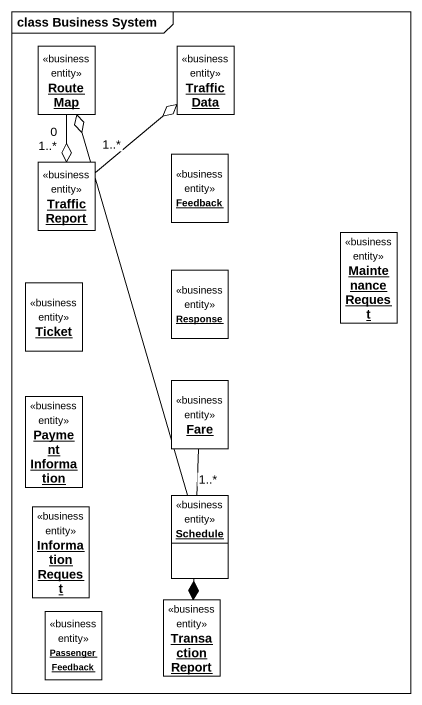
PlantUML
@startuml
mainframe class Business System
hide circle
hide empty members
object "Route Map" as Route_Map <<business entity>>
object "Traffic Data" as Traffic_Data <<business entity>>
object Feedback <<business entity>>
object "Traffic Report" as Traffic_Report <<business entity>>
object "Maintenance Request" as Maintenance_Request <<business entity>>
object Ticket <<business entity>>
object Response <<business entity>>
object "Payment Information" as Payment_Information <<business entity>>
object Fare <<business entity>>
object "Information Request" as Information_Request <<business entity>>
object Schedule <<business entity>>
object "Passenger Feedback" as Passenger_Feedback <<business entity>>
object "Transaction Report" as Transaction_Report <<business entity>>
Route_Map "0" --o "1..*" Traffic_Report
Traffic_Report "1..*" -up-o Traffic_Data
Fare --* Transaction_Report
Schedule "1..*" -up-o Route_Map
@enduml
